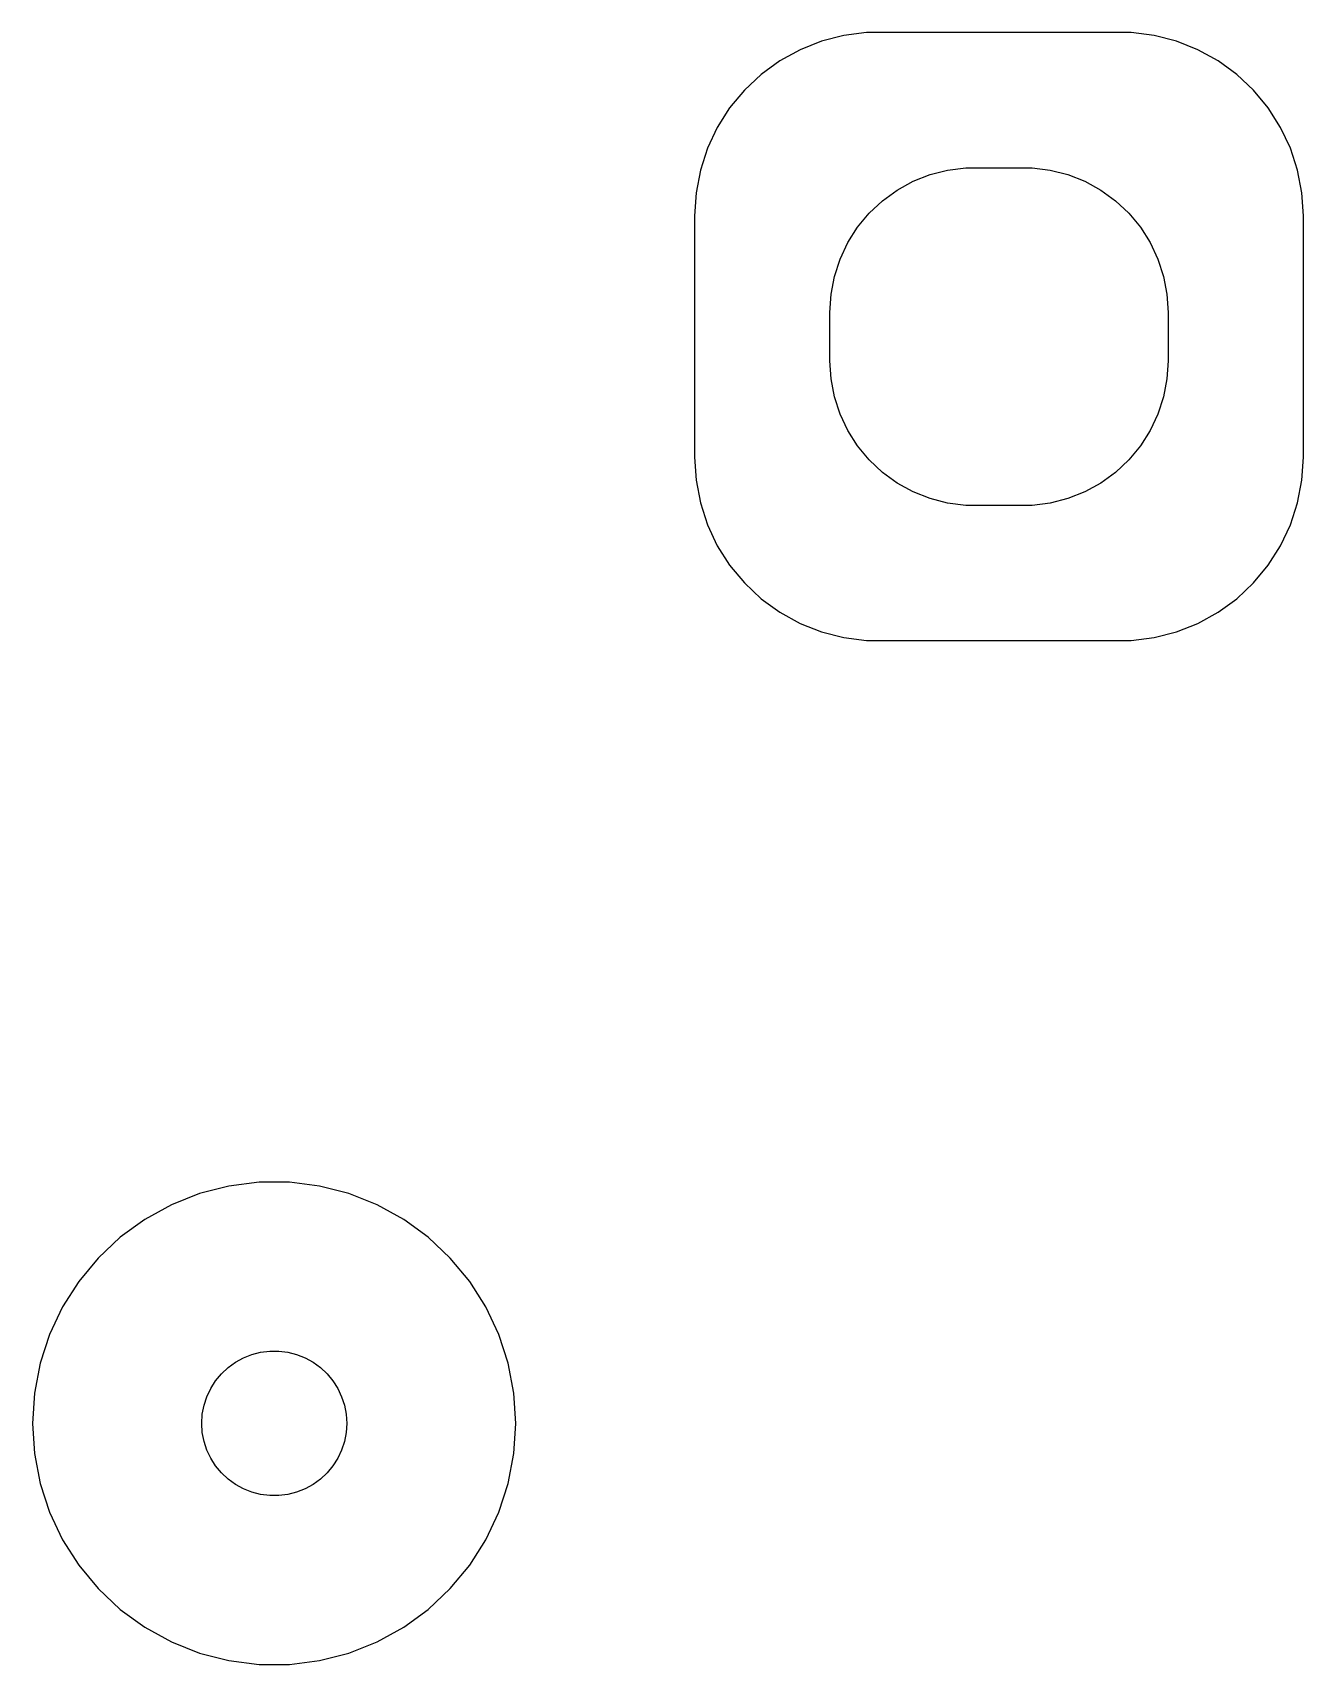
# Model space of a CAD drawing. Header units: metres. Extents: x -12.5 to 13.8, y -16.2 to 17.5.
import ezdxf

# ---------------------------------------------------------------- set-up
doc = ezdxf.new("R2010")
doc.units = ezdxf.units.M

msp = doc.modelspace()

# ---------------------------------------------------------------- linework, layer by layer
for p, q in [((3.82573, 17.364), (3.38203, 17.1883)), ((4.28795, 17.4827), (3.82573, 17.364)), ((4.76138, 17.5425), (4.28795, 17.4827)), ((10.2386, 17.5425), (4.76138, 17.5425)), ((10.712, 17.4827), (10.2386, 17.5425)), ((11.1743, 17.364), (10.712, 17.4827)), ((11.618, 17.1883), (11.1743, 17.364)), ((2.96385, 16.9584), (2.57777, 16.6779)), ((3.38203, 17.1883), (2.96385, 16.9584)), ((12.0361, 16.9584), (11.618, 17.1883)), ((12.4222, 16.6779), (12.0361, 16.9584)), ((2.57777, 16.6779), (2.2299, 16.3513)), ((12.7701, 16.3513), (12.4222, 16.6779)), ((2.2299, 16.3513), (1.92572, 15.9836)), ((13.0743, 15.9836), (12.7701, 16.3513)), ((1.92572, 15.9836), (1.67003, 15.5807)), ((13.33, 15.5807), (13.0743, 15.9836)), ((1.67003, 15.5807), (1.46684, 15.1489)), ((13.5331, 15.1489), (13.33, 15.5807)), ((1.46684, 15.1489), (1.31938, 14.695)), ((13.6806, 14.695), (13.5331, 15.1489)), ((1.31938, 14.695), (1.22995, 14.2263)), ((5.72266, 14.4645), (6.07294, 14.6032)), ((6.07294, 14.6032), (6.43785, 14.6969)), ((6.43785, 14.6969), (6.81161, 14.7441)), ((6.81161, 14.7441), (8.18837, 14.7441)), ((8.18837, 14.7441), (8.56213, 14.6969)), ((8.56213, 14.6969), (8.92705, 14.6032)), ((8.92705, 14.6032), (9.27733, 14.4645)), ((13.77, 14.2263), (13.6806, 14.695)), ((1.22995, 14.2263), (1.2, 13.75)), ((5.08772, 14.0615), (5.39252, 14.283)), ((5.39252, 14.283), (5.72266, 14.4645)), ((9.27733, 14.4645), (9.60747, 14.283)), ((9.60747, 14.283), (9.91226, 14.0615)), ((13.8, 13.75), (13.77, 14.2263)), ((4.81308, 13.8036), (5.08772, 14.0615)), ((9.91226, 14.0615), (10.1869, 13.8036)), ((1.2, 13.75), (1.2, 8.75)), ((4.37108, 13.1953), (4.57294, 13.5134)), ((4.57294, 13.5134), (4.81308, 13.8036)), ((10.1869, 13.8036), (10.427, 13.5134)), ((10.427, 13.5134), (10.6289, 13.1953)), ((13.8, 8.75), (13.8, 13.75)), ((4.21066, 12.8544), (4.37108, 13.1953)), ((10.6289, 13.1953), (10.7893, 12.8544)), ((4.09424, 12.4961), (4.21066, 12.8544)), ((10.7893, 12.8544), (10.9057, 12.4961)), ((4.02365, 12.126), (4.09424, 12.4961)), ((10.9057, 12.4961), (10.9763, 12.126)), ((4, 11.75), (4.02365, 12.126)), ((10.9763, 12.126), (11, 11.75)), ((4, 10.75), (4, 11.75)), ((11, 11.75), (11, 10.75)), ((4.02365, 10.374), (4, 10.75)), ((11, 10.75), (10.9763, 10.374)), ((4.09424, 10.0039), (4.02365, 10.374)), ((10.9763, 10.374), (10.9057, 10.0039)), ((4.21066, 9.64561), (4.09424, 10.0039)), ((10.9057, 10.0039), (10.7893, 9.64561)), ((4.37108, 9.30473), (4.21066, 9.64561)), ((10.7893, 9.64561), (10.6289, 9.30473)), ((4.57294, 8.98663), (4.37108, 9.30473)), ((10.6289, 9.30473), (10.427, 8.98663)), ((4.81308, 8.69635), (4.57294, 8.98663)), ((10.427, 8.98663), (10.1869, 8.69635)), ((1.2, 8.75), (1.22995, 8.27373)), ((5.08772, 8.43845), (4.81308, 8.69635)), ((10.1869, 8.69635), (9.91226, 8.43845)), ((13.77, 8.27373), (13.8, 8.75)), ((1.22995, 8.27373), (1.31938, 7.80498)), ((5.39252, 8.21701), (5.08772, 8.43845)), ((5.72266, 8.03551), (5.39252, 8.21701)), ((9.60747, 8.21701), (9.27733, 8.03551)), ((9.91226, 8.43845), (9.60747, 8.21701)), ((13.6806, 7.80498), (13.77, 8.27373)), ((1.31938, 7.80498), (1.46684, 7.35112)), ((6.07294, 7.89682), (5.72266, 8.03551)), ((6.43785, 7.80313), (6.07294, 7.89682)), ((6.81161, 7.75591), (6.43785, 7.80313)), ((8.56213, 7.80313), (8.18837, 7.75591)), ((8.92705, 7.89682), (8.56213, 7.80313)), ((9.27733, 8.03551), (8.92705, 7.89682)), ((13.5331, 7.35112), (13.6806, 7.80498)), ((8.18837, 7.75591), (6.81161, 7.75591)), ((1.46684, 7.35112), (1.67003, 6.91933)), ((13.33, 6.91933), (13.5331, 7.35112)), ((1.67003, 6.91933), (1.92572, 6.5164)), ((13.0743, 6.5164), (13.33, 6.91933)), ((1.92572, 6.5164), (2.2299, 6.14871)), ((12.7701, 6.14871), (13.0743, 6.5164)), ((2.2299, 6.14871), (2.57777, 5.82204)), ((12.4222, 5.82204), (12.7701, 6.14871)), ((2.57777, 5.82204), (2.96385, 5.54155)), ((12.0361, 5.54155), (12.4222, 5.82204)), ((2.96385, 5.54155), (3.38203, 5.31165)), ((11.618, 5.31165), (12.0361, 5.54155)), ((3.38203, 5.31165), (3.82573, 5.13597)), ((3.82573, 5.13597), (4.28795, 5.0173)), ((10.712, 5.0173), (11.1743, 5.13597)), ((11.1743, 5.13597), (11.618, 5.31165)), ((4.28795, 5.0173), (4.76138, 4.95749)), ((4.76138, 4.95749), (10.2386, 4.95749)), ((10.2386, 4.95749), (10.712, 5.0173)), ((-8.4369, -6.33856), (-9.04507, -6.49471)), ((-7.81395, -6.25986), (-8.4369, -6.33856)), ((-7.18604, -6.25986), (-7.81395, -6.25986)), ((-6.56308, -6.33856), (-7.18604, -6.25986)), ((-5.95491, -6.49471), (-6.56308, -6.33856)), ((-9.62889, -6.72586), (-10.1791, -7.02835)), ((-9.04507, -6.49471), (-9.62889, -6.72586)), ((-5.37109, -6.72586), (-5.95491, -6.49471)), ((-4.82086, -7.02835), (-5.37109, -6.72586)), ((-10.1791, -7.02835), (-10.6871, -7.39743)), ((-4.31287, -7.39743), (-4.82086, -7.02835)), ((-10.6871, -7.39743), (-11.1448, -7.82726)), ((-3.85515, -7.82726), (-4.31287, -7.39743)), ((-11.1448, -7.82726), (-11.5451, -8.31107)), ((-3.45491, -8.31107), (-3.85515, -7.82726)), ((-11.5451, -8.31107), (-11.8815, -8.84122)), ((-3.11845, -8.84122), (-3.45491, -8.31107)), ((-11.8815, -8.84122), (-12.1489, -9.40936)), ((-2.8511, -9.40936), (-3.11845, -8.84122)), ((-12.1489, -9.40936), (-12.3429, -10.0065)), ((-2.65707, -10.0065), (-2.8511, -9.40936)), ((-7.96352, -9.82341), (-7.78107, -9.77657)), ((-7.78107, -9.77657), (-7.59418, -9.75294)), ((-7.59418, -9.75294), (-7.40581, -9.75294)), ((-7.40581, -9.75294), (-7.21892, -9.77657)), ((-7.21892, -9.77657), (-7.03647, -9.82341)), ((-12.3429, -10.0065), (-12.4606, -10.6233)), ((-8.59344, -10.2232), (-8.45613, -10.0942)), ((-8.45613, -10.0942), (-8.30373, -9.98351)), ((-8.30373, -9.98351), (-8.13866, -9.89275)), ((-8.13866, -9.89275), (-7.96352, -9.82341)), ((-7.03647, -9.82341), (-6.86133, -9.89275)), ((-6.86133, -9.89275), (-6.69626, -9.98351)), ((-6.69626, -9.98351), (-6.54385, -10.0942)), ((-6.54385, -10.0942), (-6.40654, -10.2232)), ((-2.53941, -10.6233), (-2.65707, -10.0065)), ((-8.81445, -10.5274), (-8.71352, -10.3683)), ((-8.71352, -10.3683), (-8.59344, -10.2232)), ((-6.40654, -10.2232), (-6.28647, -10.3683)), ((-6.28647, -10.3683), (-6.18553, -10.5274)), ((-12.4606, -10.6233), (-12.5, -11.25)), ((-8.95287, -10.877), (-8.89465, -10.6978)), ((-8.89465, -10.6978), (-8.81445, -10.5274)), ((-6.18553, -10.5274), (-6.10533, -10.6978)), ((-6.10533, -10.6978), (-6.04712, -10.877)), ((-2.5, -11.25), (-2.53941, -10.6233)), ((-9, -11.25), (-8.98816, -11.062)), ((-8.98816, -11.062), (-8.95287, -10.877)), ((-6.04712, -10.877), (-6.01183, -11.062)), ((-6.01183, -11.062), (-6, -11.25)), ((-12.5, -11.25), (-12.4606, -11.8767)), ((-8.98816, -11.438), (-9, -11.25)), ((-8.95287, -11.623), (-8.98816, -11.438)), ((-6.01183, -11.438), (-6.04712, -11.623)), ((-6, -11.25), (-6.01183, -11.438)), ((-2.53941, -11.8767), (-2.5, -11.25)), ((-8.89465, -11.8022), (-8.95287, -11.623)), ((-8.81445, -11.9726), (-8.89465, -11.8022)), ((-6.10533, -11.8022), (-6.18553, -11.9726)), ((-6.04712, -11.623), (-6.10533, -11.8022)), ((-12.4606, -11.8767), (-12.3429, -12.4934)), ((-8.71352, -12.1317), (-8.81445, -11.9726)), ((-8.59344, -12.2768), (-8.71352, -12.1317)), ((-6.28647, -12.1317), (-6.40654, -12.2768)), ((-6.18553, -11.9726), (-6.28647, -12.1317)), ((-2.65707, -12.4934), (-2.53941, -11.8767)), ((-12.3429, -12.4934), (-12.1489, -13.0906)), ((-8.45613, -12.4058), (-8.59344, -12.2768)), ((-8.30373, -12.5165), (-8.45613, -12.4058)), ((-6.54385, -12.4058), (-6.69626, -12.5165)), ((-6.40654, -12.2768), (-6.54385, -12.4058)), ((-2.8511, -13.0906), (-2.65707, -12.4934)), ((-8.13866, -12.6072), (-8.30373, -12.5165)), ((-7.96352, -12.6766), (-8.13866, -12.6072)), ((-7.78107, -12.7234), (-7.96352, -12.6766)), ((-7.59418, -12.747), (-7.78107, -12.7234)), ((-7.40581, -12.747), (-7.59418, -12.747)), ((-7.21892, -12.7234), (-7.40581, -12.747)), ((-7.03647, -12.6766), (-7.21892, -12.7234)), ((-6.86133, -12.6072), (-7.03647, -12.6766)), ((-6.69626, -12.5165), (-6.86133, -12.6072)), ((-12.1489, -13.0906), (-11.8815, -13.6588)), ((-3.11845, -13.6588), (-2.8511, -13.0906)), ((-11.8815, -13.6588), (-11.5451, -14.1889)), ((-3.45491, -14.1889), (-3.11845, -13.6588)), ((-11.5451, -14.1889), (-11.1448, -14.6727)), ((-3.85515, -14.6727), (-3.45491, -14.1889)), ((-11.1448, -14.6727), (-10.6871, -15.1026)), ((-4.31287, -15.1026), (-3.85515, -14.6727)), ((-10.6871, -15.1026), (-10.1791, -15.4716)), ((-4.82086, -15.4716), (-4.31287, -15.1026)), ((-10.1791, -15.4716), (-9.62889, -15.7741)), ((-5.37109, -15.7741), (-4.82086, -15.4716)), ((-9.62889, -15.7741), (-9.04507, -16.0053)), ((-5.95491, -16.0053), (-5.37109, -15.7741)), ((-9.04507, -16.0053), (-8.4369, -16.1614)), ((-8.4369, -16.1614), (-7.81395, -16.2401)), ((-7.18604, -16.2401), (-6.56308, -16.1614)), ((-6.56308, -16.1614), (-5.95491, -16.0053)), ((-7.81395, -16.2401), (-7.18604, -16.2401))]:
    msp.add_line(p, q)

doc.saveas('drawing.dxf')
